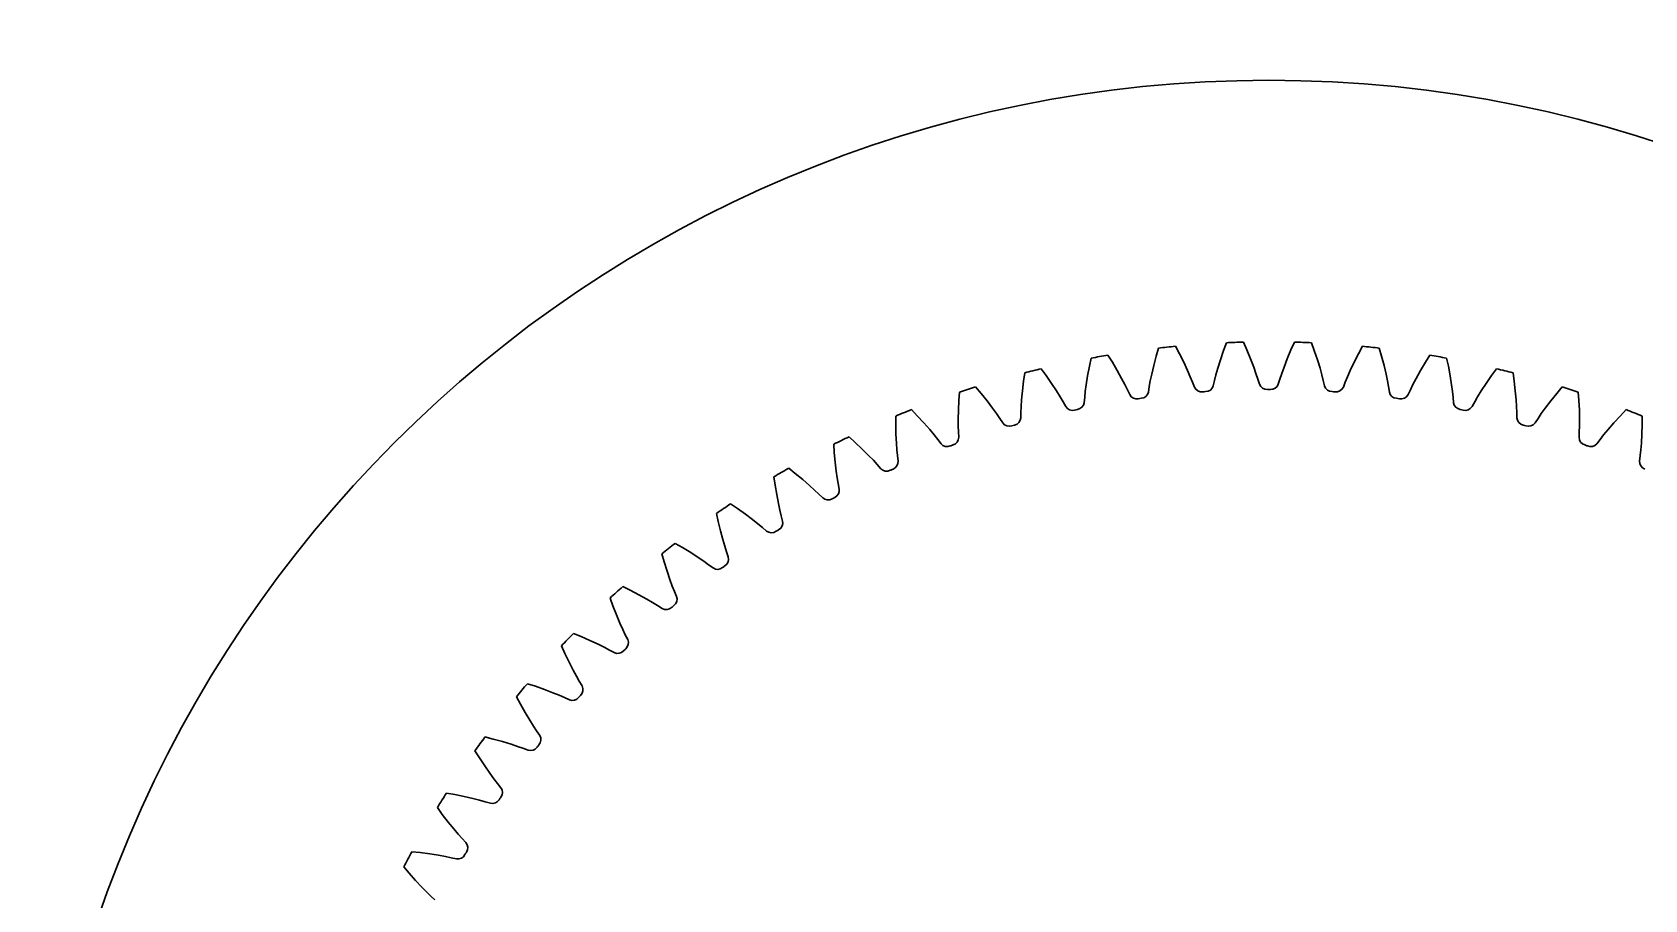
# Model space of a CAD drawing. Extents: x -3282 to 4846, y -1718 to 1845.
# Drawn here: x -49 to 179.2, y 100.2 to 222.9 of the extents above; entities that cross this region are included whole.
import ezdxf

# ---------------------------------------------------------------- set-up
doc = ezdxf.new("R2010")
doc.units = 0
doc.layers.get('0').update_dxf_attribs({"linetype": 'CONTINUOUS'})
doc.layers.add('DIMENSION', color=7, linetype='CONTINUOUS')
doc.layers.add('OUTLINE', color=7, linetype='CONTINUOUS')
doc.styles.add('VCDSTYLE14', font='DejaVu Sans Mono')
doc.dimstyles.get("Standard").update_dxf_attribs({"dimtxt": 2.5, "dimasz": 2.5, "dimexe": 1.25, "dimexo": 0.625, "dimtad": 1, "dimcen": 2.5, "dimazin": 3, "dimtfac": 1, "dimtmove": 0, "dimatfit": 3})

# ---------------------------------------------------------------- blocks, each defined once
blk = doc.blocks.new('*D0')
at = {"layer": 'DIMENSION'}
for p, q in [((1920.409424, 1586.460938), (1879.283569, 1563.877319)), ((1904.027975, 1583.74002), (1879.283569, 1563.877319)), ((1874.299874, 1572.952921), (1879.765015, 1563.000732)), ((1879.283569, 1563.877319), (1909.322672, 1574.098123)), ((1867.343814, 1569.133104), (1872.808838, 1559.180908)), ((1872.327515, 1560.057495), (1879.283569, 1563.877319)), ((1872.327515, 1560.057495), (1842.288417, 1549.836677)), ((1846.031494, 1545.617432), (1872.327515, 1560.057495)), ((1847.583118, 1540.194783), (1872.327515, 1560.057495))]:
    blk.add_line(p, q, dxfattribs=at)
at = {"layer": 'DIMENSION', "style": 'VCDSTYLE14'}
blk.add_text('7.9', height=20, rotation=28.77, dxfattribs=at).set_placement((1873.20752, 1561.681519))
blk = doc.blocks.new('*D1')
at = {"layer": 'DIMENSION'}
for p, q in [((1893.807739, 1612.206177), (1887.669786, 1643.337159)), ((1877.409754, 1639.370834), (1893.807739, 1612.206177)), ((1882.990479, 1640.18811), (1893.807739, 1612.206177)), ((1867.365429, 1601.984106), (1894.740479, 1612.566772)), ((1893.807739, 1612.206177), (1917.175781, 1551.758423)), ((1890.733437, 1541.536361), (1918.108521, 1552.119019)), ((1934.379883, 1507.255249), (1917.175781, 1551.758423)), ((1933.573797, 1524.593784), (1917.175781, 1551.758423)), ((1917.175781, 1551.758423), (1923.313769, 1520.627448))]:
    blk.add_line(p, q, dxfattribs=at)
at = {"layer": 'DIMENSION', "style": 'VCDSTYLE14'}
blk.add_text('64.8', height=20, rotation=291.14, dxfattribs=at).set_placement((1910.167725, 1572.65979))
blk = doc.blocks.new('*D2')
at = {"layer": 'DIMENSION'}
for p, q in [((1890.443099, 1628.95426), (1863.278442, 1612.556274)), ((1891.260376, 1623.373535), (1863.278442, 1612.556274)), ((1863.278442, 1612.556274), (1894.409424, 1618.694227)), ((1867.365429, 1601.984106), (1862.917847, 1613.489014)), ((1848.354736, 1606.786987), (1863.278442, 1612.556274)), ((1848.354736, 1606.786987), (1817.223763, 1600.648989)), ((1820.372925, 1595.969727), (1848.354736, 1606.786987)), ((1821.190104, 1590.388962), (1848.354736, 1606.786987)), ((1852.441755, 1596.214883), (1847.994141, 1607.719727))]:
    blk.add_line(p, q, dxfattribs=at)
at = {"layer": 'DIMENSION', "style": 'VCDSTYLE14'}
blk.add_text('16', height=20, rotation=21.14, dxfattribs=at).set_placement((1855.276367, 1610.534912))
blk = doc.blocks.new('*D3')
at = {"layer": 'DIMENSION'}
for p, q in [((2720.820225, 518.82797), (2690.862793, 508.370209)), ((2720.47168, 513.198486), (2690.862793, 508.370209)), ((2455.580078, 470.00296), (2690.862793, 508.370209)), ((2690.862793, 508.370209), (2722.590595, 507.971368)), ((2455.580078, 470.00296), (2423.852276, 470.401786)), ((2260.59668, 438.207214), (2455.580078, 470.00296)), ((2425.622651, 459.545186), (2455.580078, 470.00296))]:
    blk.add_line(p, q, dxfattribs=at)
at = {"layer": 'DIMENSION', "style": 'VCDSTYLE14'}
blk.add_text('%%c 238.4', height=20, rotation=9.26, dxfattribs=at).set_placement((2264.383545, 439.837952))

msp = doc.modelspace()

# ---------------------------------------------------------------- linework, layer by layer
at = {"color": 1}
for p, q in [((110.367989, 178.209214), (110.039674, 177.067557)), ((113.323605, 177.412712), (112.765101, 178.461161)), ((119.970565, 178.965016), (119.563412, 177.849042)), ((122.86342, 177.964281), (122.379413, 179.049135)), ((129.602471, 179.049135), (129.118463, 177.964281)), ((132.418472, 177.849042), (132.011319, 178.965016)), ((139.216783, 178.461161), (138.658278, 177.412712)), ((141.942209, 177.067557), (141.613895, 178.209214)), ((100.841527, 176.785412), (100.59365, 175.623634)), ((103.845505, 176.197023), (103.215225, 177.203959)), ((104.540495, 175.022668), (103.845505, 176.197023)), ((109.69531, 175.74716), (109.408871, 174.51094)), ((110.039674, 177.067557), (109.69531, 175.74716)), ((113.934984, 176.192737), (113.323605, 177.412712)), ((114.472174, 175.043118), (113.934984, 176.192737)), ((119.12778, 176.555883), (118.755804, 175.342655)), ((119.563412, 177.849042), (119.12778, 176.555883)), ((123.388209, 176.70463), (122.86342, 177.964281)), ((123.843896, 175.520339), (123.388209, 176.70463)), ((128.593687, 176.70466), (128.137986, 175.520335)), ((129.118463, 177.964281), (128.593687, 176.70466)), ((132.854113, 176.555852), (132.418472, 177.849042)), ((133.226079, 175.342659), (132.854113, 176.555852)), ((138.046913, 176.192766), (137.509708, 175.043114)), ((138.658278, 177.412712), (138.046913, 176.192766)), ((142.286581, 175.747129), (141.942209, 177.067557)), ((142.573012, 174.510943), (142.286581, 175.747129)), ((148.136379, 176.197023), (147.441404, 175.022696)), ((148.766659, 177.203959), (148.136379, 176.197023)), ((151.388234, 175.623634), (151.140357, 176.785412)), ((91.271358, 173.524306), (91.114109, 172.168833)), ((91.43759, 174.700545), (91.271358, 173.524306)), ((94.475294, 174.323137), (93.77631, 175.283653)), ((95.250511, 173.200122), (94.475294, 174.323137)), ((100.342231, 174.282431), (100.142723, 173.029241)), ((100.59365, 175.623634), (100.342231, 174.282431)), ((105.15657, 173.913321), (104.540495, 175.022668)), ((105.60498, 173.056116), (105.15657, 173.913321)), ((109.21411, 173.563346), (109.06547, 172.752272)), ((109.408871, 174.51094), (109.21411, 173.563346)), ((114.859696, 174.156721), (114.472174, 175.043118)), ((115.173719, 173.394274), (114.859696, 174.156721)), ((118.290562, 173.612226), (118.114158, 172.861002)), ((118.495417, 174.410955), (118.290562, 173.612226)), ((118.755804, 175.342655), (118.495417, 174.410955)), ((124.168642, 174.609069), (123.843896, 175.520339)), ((124.428715, 173.826574), (124.168642, 174.609069)), ((124.657094, 173.089481), (124.428715, 173.826574)), ((127.553169, 173.826575), (127.324792, 173.089486)), ((127.813241, 174.609069), (127.553169, 173.826575)), ((128.137986, 175.520335), (127.813241, 174.609068)), ((133.486467, 174.410955), (133.226079, 175.342659)), ((133.691322, 173.612225), (133.486467, 174.410955)), ((133.867728, 172.860997), (133.691322, 173.612225)), ((137.122188, 174.156721), (136.808165, 173.394275)), ((137.509708, 175.043114), (137.122188, 174.156721)), ((142.767774, 173.563346), (142.573012, 174.510943)), ((142.916413, 172.752271), (142.767774, 173.563346)), ((146.825312, 173.913318), (146.376904, 173.056115)), ((147.441404, 175.022696), (146.825312, 173.913318)), ((151.639658, 174.282399), (151.388234, 175.623634)), ((151.83916, 173.029245), (151.639658, 174.282399)), ((157.506589, 174.323137), (156.731391, 173.200149)), ((158.205574, 175.283653), (157.506589, 174.323137)), ((160.710525, 173.524306), (160.544294, 174.700545)), ((160.867778, 172.168801), (160.710525, 173.524306)), ((82.201994, 171.964772), (82.118217, 170.779802)), ((85.258625, 171.800183), (84.494341, 172.7096)), ((86.110291, 170.73398), (85.258625, 171.800183)), ((91.114109, 172.168833), (91.002506, 170.904778)), ((95.942468, 172.136453), (95.250511, 173.200122)), ((96.449582, 171.312615), (95.942468, 172.136453)), ((96.866661, 170.601292), (96.449582, 171.312615)), ((99.922838, 171.250903), (99.852701, 170.48244)), ((100.014538, 172.07037), (99.922838, 171.250903)), ((100.142723, 173.029241), (100.014538, 172.07037)), ((105.971424, 172.317431), (105.60498, 173.056116)), ((106.300164, 171.619296), (105.971424, 172.317431)), ((109.06547, 172.752272), (108.941899, 171.990573)), ((115.452959, 172.674908), (115.173719, 173.394274)), ((136.808165, 173.394275), (136.528927, 172.674913)), ((143.039986, 171.990568), (142.916413, 172.752271)), ((146.01046, 172.317432), (145.681723, 171.619301)), ((146.376904, 173.056116), (146.01046, 172.317432)), ((151.967346, 172.07037), (151.83916, 173.029245)), ((152.059046, 171.250902), (151.967346, 172.07037)), ((152.129184, 170.482434), (152.059046, 171.250902)), ((155.532302, 171.312615), (155.115223, 170.601293)), ((156.039413, 172.13645), (155.532302, 171.312615)), ((156.731391, 173.200149), (156.039413, 172.13645)), ((160.979377, 170.904782), (160.867778, 172.168801)), ((166.723259, 171.800183), (165.871613, 170.734005)), ((167.487543, 172.7096), (166.723259, 171.800183)), ((169.863666, 170.779802), (169.77989, 171.964772)), ((76.240399, 168.640452), (75.414539, 169.49434)), ((82.055904, 169.416662), (82.032749, 168.147901)), ((82.118217, 170.779802), (82.055904, 169.416662)), ((86.87476, 169.72117), (86.110291, 170.73398)), ((87.438107, 168.934713), (86.87476, 169.72117)), ((87.903789, 168.254217), (87.438107, 168.934714)), ((90.907207, 169.115434), (90.890846, 168.34395)), ((90.94152, 169.939301), (90.907207, 169.115434)), ((91.002506, 170.904778), (90.94152, 169.939301)), ((97.2433, 169.927789), (96.866661, 170.601292)), ((155.115223, 170.601293), (154.738587, 169.927794)), ((161.040364, 169.939301), (160.979377, 170.904782)), ((161.074677, 169.115433), (161.040364, 169.939301)), ((161.091038, 168.343944), (161.074677, 169.115433)), ((164.543777, 168.934714), (164.078095, 168.254218)), ((165.107121, 169.721167), (164.543777, 168.934713)), ((165.871613, 170.734005), (165.107121, 169.721167)), ((169.92598, 169.416629), (169.863666, 170.779802)), ((169.949135, 168.147905), (169.92598, 169.416629)), ((176.567345, 169.49434), (175.741484, 168.640452)), ((73.179733, 168.59142), (73.17882, 167.403493)), ((73.17882, 167.403493), (73.211746, 166.039326)), ((77.164365, 167.636255), (76.240399, 168.640452)), ((77.997623, 166.67924), (77.164365, 167.636255)), ((78.614457, 165.933995), (77.997623, 166.67924)), ((82.032749, 168.147901), (82.03926, 167.180522)), ((82.03926, 167.180522), (82.0625, 166.356268)), ((88.326492, 167.608628), (87.903789, 168.254217)), ((164.078095, 168.254218), (163.655395, 167.608632)), ((169.919383, 166.356267), (169.942624, 167.180522)), ((169.942624, 167.180522), (169.949135, 168.147905)), ((173.984259, 166.679236), (173.367426, 165.933995)), ((174.81754, 167.636279), (173.984259, 166.679236)), ((175.741484, 168.640452), (174.81754, 167.636279)), ((178.770136, 166.039294), (178.803064, 167.403493)), ((178.803064, 167.403493), (178.802151, 168.59142)), ((64.414763, 164.596924), (64.496717, 163.411827)), ((67.464553, 164.859338), (66.58114, 165.653537)), ((68.456318, 163.92204), (67.464553, 164.859338)), ((73.211746, 166.039326), (73.277151, 164.772041)), ((73.277151, 164.772041), (73.351128, 163.807472)), ((79.126474, 165.287641), (78.614457, 165.933996)), ((79.593181, 164.673111), (79.126474, 165.287641)), ((82.0625, 166.356268), (82.099995, 165.585522)), ((169.881889, 165.585516), (169.919383, 166.356267)), ((172.85541, 165.287642), (172.388706, 164.673115)), ((173.367427, 165.933996), (172.85541, 165.287642)), ((178.630756, 163.807472), (178.704732, 164.772045)), ((178.704732, 164.772045), (178.770136, 166.039294)), ((64.496717, 163.411827), (64.624723, 162.05328)), ((64.624723, 162.05328), (64.77837, 160.793645)), ((69.354303, 163.025481), (68.456318, 163.92204)), ((70.021621, 162.32508), (69.354303, 163.025481)), ((70.577478, 161.716017), (70.021621, 162.32508)), ((73.351128, 163.807472), (73.431809, 162.986848)), ((73.431809, 162.986848), (73.522977, 162.220595)), ((178.458907, 162.220589), (178.550075, 162.986847)), ((178.550075, 162.986847), (178.630756, 163.807472)), ((55.949786, 160.000746), (56.114209, 158.824253)), ((58.973842, 160.475263), (58.037181, 161.205904)), ((60.028573, 159.60943), (58.973842, 160.475263)), ((64.77837, 160.793645), (64.919451, 159.836586)), ((64.919451, 159.836586), (65.05718, 159.023588)), ((71.085915, 161.135539), (70.577478, 161.716017)), ((56.114209, 158.824253), (56.336671, 157.477944)), ((56.336671, 157.477944), (56.577811, 156.232095)), ((60.986912, 158.777695), (60.028573, 159.60943)), ((61.701462, 158.125551), (60.986912, 158.777695)), ((62.298451, 157.556746), (61.701461, 158.125551)), ((62.846142, 157.013149), (62.298451, 157.556746)), ((65.05718, 159.023588), (65.201577, 158.265561)), ((50.809631, 155.509585), (49.824285, 156.173108)), ((51.92219, 154.719435), (50.809631, 155.509585)), ((56.577811, 156.232095), (56.785309, 155.287209)), ((56.785309, 155.287209), (56.979414, 154.485799)), ((47.826042, 154.825276), (48.072133, 153.663118)), ((48.072133, 153.663118), (48.387966, 152.335608)), ((52.936214, 153.956577), (51.92219, 154.719435)), ((53.694514, 153.355866), (52.936214, 153.956577)), ((54.329727, 152.83009), (53.694514, 153.355866)), ((56.979414, 154.485799), (57.176336, 153.739691)), ((48.387966, 152.335608), (48.715425, 151.109615)), ((48.715425, 151.109615), (48.98833, 150.181504)), ((54.914003, 152.326022), (54.329727, 152.83009)), ((40.08311, 149.09573), (40.409669, 147.95357)), ((43.011696, 149.986496), (41.982465, 150.579669)), ((44.176663, 149.27588), (43.011696, 149.986496)), ((45.241431, 148.585615), (44.176663, 149.27588)), ((46.039788, 148.039263), (45.241431, 148.585615)), ((48.98833, 150.181504), (49.237865, 149.395587)), ((49.237865, 149.395587), (49.486354, 148.665033)), ((40.409669, 147.95357), (40.817336, 146.651324)), ((40.817336, 146.651324), (41.229518, 145.45116)), ((46.71013, 147.559078), (46.039787, 148.039263)), ((47.328144, 147.096995), (46.71013, 147.559078)), ((35.618028, 143.932905), (34.549926, 144.452838)), ((36.829727, 143.305284), (35.618028, 143.932905)), ((41.229518, 145.45116), (41.5665, 144.544347)), ((41.5665, 144.544347), (41.87025, 143.777751)), ((41.87025, 143.777751), (42.169094, 143.066311)), ((32.758712, 142.840021), (33.164149, 141.723423)), ((33.164149, 141.723423), (33.661663, 140.452787)), ((37.940052, 142.690975), (36.829727, 143.305284)), ((38.774575, 142.201644), (37.940052, 142.690975)), ((39.47678, 141.76939), (38.774575, 142.201644)), ((40.125523, 141.351544), (39.47678, 141.76939)), ((33.661663, 140.452787), (34.15656, 139.284299)), ((34.15656, 139.284299), (34.555977, 138.403201)), ((28.664647, 137.378305), (27.562879, 137.822463)), ((29.917176, 136.836736), (28.664647, 137.378305)), ((34.555977, 138.403202), (34.912462, 137.659661)), ((34.912462, 137.659661), (35.260206, 136.9708)), ((25.888532, 136.088627), (26.370871, 135.00303)), ((26.370871, 135.00303), (26.955808, 133.770194)), ((31.067647, 136.301376), (29.917176, 136.836736)), ((31.934272, 135.87145), (31.067647, 136.301376)), ((32.664919, 135.489233), (31.934272, 135.87145)), ((33.341229, 135.117658), (32.664919, 135.489233)), ((26.955808, 133.770194), (27.53101, 132.639075)), ((27.53101, 132.639075), (27.990916, 131.787986)), ((22.185431, 130.354627), (21.055363, 130.720848)), ((23.472686, 129.90175), (22.185431, 130.354627)), ((27.990916, 131.787986), (28.3984, 131.071124)), ((28.3984, 131.071124), (28.793349, 130.408198)), ((19.506041, 128.874439), (20.062933, 127.825133)), ((20.062933, 127.825133), (20.732443, 126.636104)), ((24.6577, 129.447946), (23.472686, 129.90175)), ((25.552203, 129.079521), (24.6577, 129.447946)), ((26.307733, 128.749202), (25.552203, 129.079521)), ((27.008315, 128.425709), (26.307733, 128.749202)), ((20.732443, 126.636104), (21.385147, 125.547863)), ((21.385147, 125.547863), (21.903302, 124.730929)), ((21.903301, 124.730929), (22.359798, 124.044238)), ((22.359798, 124.044238), (22.800029, 123.410477)), ((13.642334, 121.232605), (14.271065, 120.224702)), ((16.211944, 122.896092), (15.059083, 123.182591)), ((17.527655, 122.534112), (16.211944, 122.896092)), ((18.741438, 122.164076), (17.527655, 122.534112)), ((19.659462, 121.858946), (18.741438, 122.164076)), ((20.436193, 121.582134), (19.659462, 121.858946)), ((21.157634, 121.3083), (20.436193, 121.582134)), ((14.271065, 120.224702), (15.021887, 119.085271)), ((15.021887, 119.085271), (15.748912, 118.045212)), ((15.748912, 118.045212), (16.322791, 117.266412)), ((16.322791, 117.266412), (16.826078, 116.613238)), ((16.826078, 116.613238), (17.309445, 116.01173)), ((10.773289, 115.039036), (9.603251, 115.244418)), ((12.111045, 114.769717), (10.773289, 115.039036)), ((13.347684, 114.485252), (12.111045, 114.769717)), ((14.284757, 114.244903), (13.347684, 114.485252)), ((15.078906, 114.022948), (14.284757, 114.244903)), ((8.325978, 113.200354), (9.023485, 112.238764)), ((9.023485, 112.238764), (9.851961, 111.154484)), ((15.817691, 113.800105), (15.078906, 114.022948)), ((9.851961, 111.154484), (10.649766, 110.167673)), ((10.649766, 110.167673), (11.276574, 109.430802)), ((11.276573, 109.430802), (11.824197, 108.814326)), ((11.824197, 108.814326), (12.348346, 108.248001)), ((5.895964, 106.821738), (4.714449, 106.945001)), ((7.249248, 106.646392), (5.895964, 106.821738)), ((8.502718, 106.448883), (7.249248, 106.646392)), ((9.454274, 106.274487), (8.502718, 106.448883)), ((10.261971, 106.108469), (9.454274, 106.274487)), ((11.014501, 105.937705), (10.261971, 106.108469)), ((3.582874, 104.816819), (4.345759, 103.906227)), ((4.345759, 103.906227), (5.247852, 102.882379)), ((5.247852, 102.882379), (6.11255, 101.953624)), ((6.11255, 101.953624), (6.789233, 101.262273)), ((6.789232, 101.262273), (7.378525, 100.685498)), ((7.378525, 100.685498), (7.940902, 100.157116))]:
    msp.add_line(p, q, dxfattribs=at)
for centre, radius, start, end in [((125.990923, 41.096399), 138, 95.499628, 96.500372), ((125.990936, 41.0964), 138, 91.499628, 92.500372), ((125.990948, 41.0964), 138, 87.499628, 88.500372), ((125.990961, 41.096399), 138, 83.499628, 84.500372), ((125.990911, 41.096398), 138, 99.499628, 100.500372), ((125.990973, 41.096398), 138, 79.499628, 80.500372), ((125.990898, 41.096395), 138, 103.499628, 104.500372), ((125.990985, 41.096395), 138, 75.499628, 76.500372), ((125.990886, 41.096392), 138, 107.499628, 108.500372), ((107.295976, 172.142729), 1.125, 207.727913, 281.2612), ((107.840383, 172.21924), 1.125, 274.738787, 348.272366), ((116.482859, 173.127601), 1.125, 203.727913, 277.2612), ((125.990942, 41.096221), 131.25, 93.907943, 94.092057), ((117.031277, 173.16595), 1.125, 270.738787, 344.272366), ((125.716063, 173.469229), 1.125, 199.727913, 273.2612), ((125.990942, 41.096221), 131.25, 89.907943, 90.092057), ((126.26582, 173.469229), 1.125, 266.738787, 340.272366), ((134.950607, 173.16595), 1.125, 195.727913, 269.2612), ((125.990942, 41.096221), 131.25, 85.907943, 86.092057), ((135.499025, 173.127601), 1.125, 262.738787, 336.272366), ((144.141501, 172.21924), 1.125, 191.727913, 265.2612), ((144.685907, 172.142729), 1.125, 258.738787, 332.272366), ((125.990997, 41.096392), 138, 71.499628, 72.500372), ((125.990874, 41.096387), 138, 111.499628, 112.500372), ((98.200174, 170.519411), 1.125, 211.727913, 285.2612), ((125.990942, 41.096221), 131.25, 101.907943, 102.092057), ((98.737918, 170.633712), 1.125, 278.738787, 352.272366), ((125.990942, 41.096221), 131.25, 97.907943, 98.092057), ((125.990942, 41.096221), 131.25, 81.907943, 82.092057), ((153.243966, 170.633712), 1.125, 187.727913, 261.2612), ((125.990942, 41.096221), 131.25, 77.907943, 78.092057), ((153.78171, 170.519411), 1.125, 254.738787, 328.272366), ((125.991009, 41.096387), 138, 67.499628, 68.500372), ((89.239766, 168.265557), 1.125, 215.727913, 289.2612), ((125.990942, 41.096221), 131.25, 105.907943, 106.092057), ((89.768226, 168.41709), 1.125, 282.738787, 356.272366), ((162.213658, 168.41709), 1.125, 183.727913, 257.2612), ((125.990942, 41.096221), 131.25, 73.907943, 74.092057), ((162.742118, 168.265557), 1.125, 250.738787, 324.272366), ((125.990863, 41.096382), 138, 115.499628, 116.500372), ((80.458405, 165.392146), 1.125, 219.727913, 293.2612), ((125.990942, 41.096221), 131.25, 109.907943, 110.092057), ((80.975008, 165.580174), 1.125, 286.738787, 0.272366), ((171.006876, 165.580174), 1.125, 179.727913, 253.2612), ((125.990942, 41.096221), 131.25, 69.907943, 70.092057), ((171.523479, 165.392146), 1.125, 246.738787, 320.272366), ((72.401103, 162.136785), 1.125, 290.738787, 4.272366), ((179.580781, 162.136784), 1.125, 175.727913, 249.2612), ((125.990852, 41.096376), 138, 119.499628, 120.500372), ((71.898875, 161.913178), 1.125, 223.727913, 297.2612), ((125.990942, 41.096221), 131.25, 113.907943, 114.092057), ((64.088282, 158.103698), 1.125, 294.738787, 8.272366), ((125.990841, 41.09637), 138, 123.499628, 124.500372), ((63.602875, 157.845602), 1.125, 227.727913, 301.2612), ((125.990942, 41.096221), 131.25, 117.907943, 118.092057), ((56.077045, 153.500562), 1.125, 298.738787, 12.272366), ((55.610824, 153.209235), 1.125, 231.727913, 305.2612), ((125.990942, 41.096221), 131.25, 121.907943, 122.092057), ((125.990831, 41.096362), 138, 127.499628, 128.500372), ((48.406421, 148.349804), 1.125, 302.738787, 16.272366), ((47.961658, 148.026665), 1.125, 235.727913, 309.2612), ((125.990942, 41.096221), 131.25, 125.907943, 126.092057), ((125.990822, 41.096354), 138, 131.499628, 132.500372), ((40.692643, 142.32314), 1.125, 239.727913, 313.2612), ((125.990942, 41.096221), 131.25, 129.907943, 130.092057), ((41.113781, 142.676517), 1.125, 306.738787, 20.272366), ((125.990812, 41.096345), 138, 135.499628, 136.500372), ((34.234654, 136.508341), 1.125, 310.738787, 24.272366), ((33.839192, 136.126448), 1.125, 243.727913, 317.2612), ((125.990942, 41.096221), 131.25, 133.907943, 134.092057), ((125.990804, 41.096336), 138, 139.499628, 140.500372), ((27.802555, 129.875327), 1.125, 314.738787, 28.272366), ((27.434696, 129.466778), 1.125, 247.727913, 321.2612), ((125.990942, 41.096221), 131.25, 137.907943, 138.092057), ((21.84882, 122.80979), 1.125, 318.738787, 32.272366), ((125.990796, 41.096326), 138, 143.499628, 144.500372), ((21.510355, 122.376575), 1.125, 251.727913, 325.2612), ((125.990942, 41.096221), 131.25, 141.907943, 142.092057), ((125.990789, 41.096316), 138, 147.499628, 148.500372), ((16.095034, 114.890383), 1.125, 255.727913, 329.2612), ((125.990942, 41.096221), 131.25, 145.907943, 146.092057), ((16.402454, 115.346152), 1.125, 322.738787, 36.272366), ((11.489993, 107.520777), 1.125, 326.738787, 40.272366), ((125.990783, 41.096305), 138, 151.499628, 152.500372), ((11.215114, 107.044673), 1.125, 259.727913, 333.2612), ((125.990942, 41.096221), 131.25, 149.907943, 150.092057)]:
    msp.add_arc(centre, radius, start, end, dxfattribs=at)
at = {"layer": 'OUTLINE'}
msp.add_circle((125.990942, 41.096221), 175, dxfattribs=at)

# ---------------------------------------------------------------- dimensions: what is measured, and where the dimension line sits
at = {"layer": 'DIMENSION'}
for picture in ['*D1', '*D2', '*D0', '*D3']:
    dim = msp.add_linear_dim(base=(0, 0), p1=(0, 0), p2=(0, 0), dimstyle='Standard', dxfattribs=at)
    dim.commit()
    dim.dimension.update_dxf_attribs({"geometry": picture, "text_midpoint": (0, 0)})

doc.saveas('drawing.dxf')
